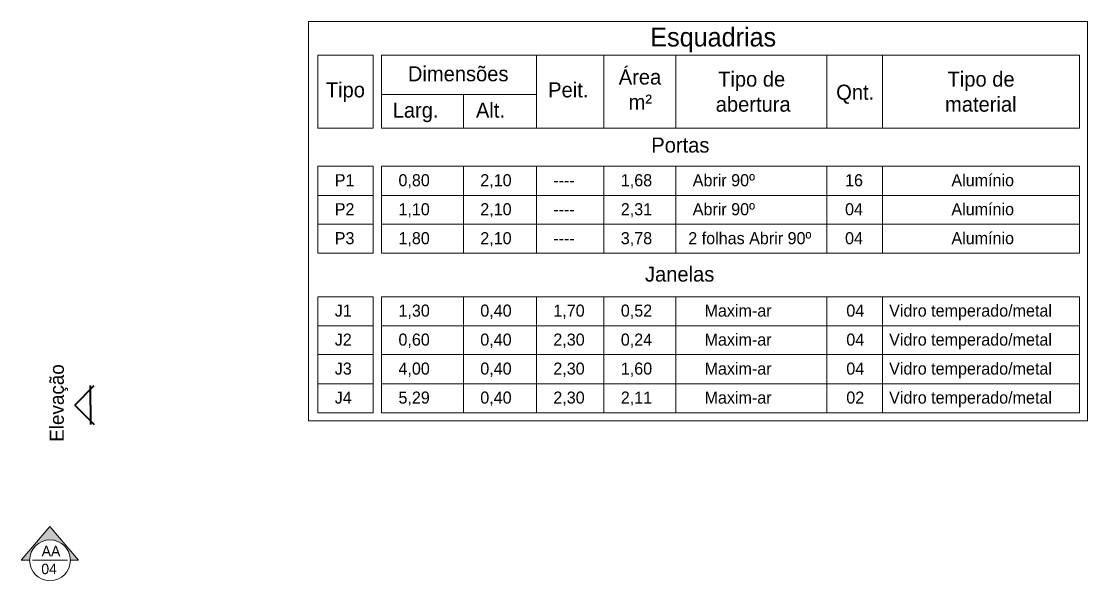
# Model space of a CAD drawing. Header units: millimetres. Extents: x 3006 to 6000, y 1661 to 3774.
# Drawn here: x 3775.93 to 3790.1, y 1870.24 to 1877.67 of the extents above; entities that cross this region are included whole.
import ezdxf

# ---------------------------------------------------------------- set-up
doc = ezdxf.new("R2010")
doc.units = ezdxf.units.MM
doc.header["$LTSCALE"] = 10
for name, color, linetype, lineweight in [('.10', 200, 'Continuous', 9), ('.20', 130, 'Continuous', 20), ('.40', 20, 'Continuous', 40)]:
    doc.layers.add(name, color=color, linetype=linetype, lineweight=lineweight)
doc.layers.add('Escrita', color=34, linetype='Continuous')
doc.styles.add('Texto Wilian', font='himalaya.ttf')

msp = doc.modelspace()

# ---------------------------------------------------------------- hatches: boundary and pattern name
at = {"layer": '.10', "lineweight": 9}
h = msp.add_hatch(color=200, dxfattribs=at)
h.dxf.hatch_style = 1
h.paths.add_polyline_path([(3776.043, 1870.513), (3775.926, 1870.513), (3776.307, 1870.96), (3776.688, 1870.513), (3776.571, 1870.513, 1)])

# ---------------------------------------------------------------- linework, layer by layer
at = {"layer": '.10', "color": 200, "lineweight": 9}
for p, q in [((3776.307, 1870.96), (3775.926, 1870.513)), ((3776.307, 1870.96), (3776.688, 1870.513)), ((3776.043, 1870.513), (3775.926, 1870.513)), ((3776.539, 1870.513), (3776.075, 1870.513)), ((3776.688, 1870.513), (3776.571, 1870.513))]:
    msp.add_line(p, q, dxfattribs=at)
msp.add_circle((3776.307, 1870.513), 0.271, dxfattribs=at)
at = {"layer": '.20', "color": 130, "lineweight": 20}
for p, q in [((3779.869, 1876.252), (3779.869, 1877.223)), ((3779.869, 1877.223), (3780.602, 1877.223)), ((3780.602, 1877.223), (3780.602, 1876.252)), ((3780.716, 1876.252), (3780.716, 1877.223)), ((3780.716, 1877.223), (3789.994, 1877.223)), ((3789.994, 1877.223), (3789.994, 1876.252)), ((3780.602, 1875.746), (3779.869, 1875.746)), ((3789.994, 1875.746), (3780.716, 1875.746)), ((3780.602, 1874.014), (3779.869, 1874.014)), ((3789.994, 1874.014), (3780.716, 1874.014))]:
    msp.add_line(p, q, dxfattribs=at)
for points in [[(3790.102, 1872.363), (3790.102, 1877.671), (3779.743, 1877.671), (3779.743, 1872.363)], [(3782.775, 1876.252), (3782.775, 1877.223)], [(3783.672, 1876.252), (3783.672, 1877.223)], [(3783.672, 1876.252), (3783.672, 1877.223)], [(3784.628, 1876.252), (3784.628, 1877.223)], [(3786.635, 1876.252), (3786.635, 1877.223)], [(3787.373, 1876.252), (3787.373, 1877.223)], [(3780.716, 1876.698), (3782.775, 1876.698)], [(3781.804, 1876.698), (3781.804, 1876.252)], [(3779.869, 1876.252), (3780.602, 1876.252)], [(3780.716, 1876.252), (3789.994, 1876.252)], [(3779.869, 1875.746), (3779.869, 1875.36), (3780.602, 1875.36), (3780.602, 1875.746)], [(3781.804, 1875.36), (3780.716, 1875.36), (3780.716, 1875.746)], [(3780.716, 1875.746), (3789.994, 1875.746)], [(3780.716, 1875.36), (3789.994, 1875.36), (3789.994, 1875.746)], [(3781.804, 1875.36), (3781.804, 1875.746)], [(3782.775, 1875.36), (3782.775, 1875.746)], [(3783.672, 1875.36), (3783.672, 1875.746)], [(3783.672, 1875.36), (3783.672, 1875.746)], [(3784.628, 1875.36), (3784.628, 1875.746)], [(3786.635, 1875.36), (3786.635, 1875.746)], [(3787.373, 1875.36), (3787.373, 1875.746)], [(3779.869, 1875.36), (3779.869, 1874.975), (3780.602, 1874.975), (3780.602, 1875.36)], [(3781.804, 1874.975), (3780.716, 1874.975), (3780.716, 1875.36)], [(3780.716, 1874.975), (3789.994, 1874.975), (3789.994, 1875.36)], [(3781.804, 1874.975), (3781.804, 1875.36)], [(3782.775, 1874.975), (3782.775, 1875.36)], [(3783.672, 1874.975), (3783.672, 1875.36)], [(3783.672, 1874.975), (3783.672, 1875.36)], [(3784.628, 1874.975), (3784.628, 1875.36)], [(3786.635, 1874.975), (3786.635, 1875.36)], [(3787.373, 1874.975), (3787.373, 1875.36)], [(3779.869, 1874.975), (3779.869, 1874.59), (3780.602, 1874.59), (3780.602, 1874.975)], [(3781.804, 1874.59), (3780.716, 1874.59), (3780.716, 1874.975)], [(3780.716, 1874.59), (3789.994, 1874.59), (3789.994, 1874.975)], [(3781.804, 1874.59), (3781.804, 1874.975)], [(3782.775, 1874.59), (3782.775, 1874.975)], [(3783.672, 1874.59), (3783.672, 1874.975)], [(3783.672, 1874.59), (3783.672, 1874.975)], [(3784.628, 1874.59), (3784.628, 1874.975)], [(3786.635, 1874.59), (3786.635, 1874.975)], [(3787.373, 1874.59), (3787.373, 1874.975)], [(3779.869, 1874.014), (3779.869, 1873.629), (3780.602, 1873.629), (3780.602, 1874.014)], [(3781.804, 1873.629), (3780.716, 1873.629), (3780.716, 1874.014)], [(3780.716, 1874.014), (3789.994, 1874.014)], [(3780.716, 1873.629), (3789.994, 1873.629), (3789.994, 1874.014)], [(3781.804, 1873.629), (3781.804, 1874.014)], [(3782.775, 1873.629), (3782.775, 1874.014)], [(3783.672, 1873.629), (3783.672, 1874.014)], [(3783.672, 1873.629), (3783.672, 1874.014)], [(3784.628, 1873.629), (3784.628, 1874.014)], [(3786.635, 1873.629), (3786.635, 1874.014)], [(3787.373, 1873.629), (3787.373, 1874.014)], [(3779.869, 1873.629), (3779.869, 1873.244), (3780.602, 1873.244), (3780.602, 1873.629)], [(3781.804, 1873.244), (3780.716, 1873.244), (3780.716, 1873.629)], [(3780.716, 1873.244), (3789.994, 1873.244), (3789.994, 1873.629)], [(3781.804, 1873.244), (3781.804, 1873.629)], [(3782.775, 1873.244), (3782.775, 1873.629)], [(3783.672, 1873.244), (3783.672, 1873.629)], [(3783.672, 1873.244), (3783.672, 1873.629)], [(3784.628, 1873.244), (3784.628, 1873.629)], [(3786.635, 1873.244), (3786.635, 1873.629)], [(3787.373, 1873.244), (3787.373, 1873.629)], [(3779.869, 1873.244), (3779.869, 1872.858), (3780.602, 1872.858), (3780.602, 1873.244)], [(3781.804, 1872.858), (3780.716, 1872.858), (3780.716, 1873.244)], [(3780.716, 1872.858), (3789.994, 1872.858), (3789.994, 1873.244)], [(3781.804, 1872.858), (3781.804, 1873.244)], [(3782.775, 1872.858), (3782.775, 1873.244)], [(3783.672, 1872.858), (3783.672, 1873.244)], [(3783.672, 1872.858), (3783.672, 1873.244)], [(3784.628, 1872.858), (3784.628, 1873.244)], [(3786.635, 1872.858), (3786.635, 1873.244)], [(3787.373, 1872.858), (3787.373, 1873.244)], [(3779.869, 1872.858), (3779.869, 1872.473), (3780.602, 1872.473), (3780.602, 1872.858)], [(3781.804, 1872.473), (3780.716, 1872.473), (3780.716, 1872.858)], [(3780.716, 1872.473), (3789.994, 1872.473), (3789.994, 1872.858)], [(3781.804, 1872.473), (3781.804, 1872.858)], [(3782.775, 1872.473), (3782.775, 1872.858)], [(3783.672, 1872.473), (3783.672, 1872.858)], [(3783.672, 1872.473), (3783.672, 1872.858)], [(3784.628, 1872.473), (3784.628, 1872.858)], [(3786.635, 1872.473), (3786.635, 1872.858)], [(3787.373, 1872.473), (3787.373, 1872.858)], [(3779.743, 1872.363), (3790.102, 1872.363)]]:
    msp.add_lwpolyline(points, dxfattribs=at)
at = {"layer": '.40', "ltscale": 10}
for p, q in [((3776.637, 1872.575), (3776.896, 1872.834)), ((3776.845, 1872.575), (3776.845, 1872.834)), ((3776.637, 1872.575), (3776.896, 1872.316)), ((3776.845, 1872.575), (3776.845, 1872.316))]:
    msp.add_line(p, q, dxfattribs=at)

# ---------------------------------------------------------------- texts
at = {"layer": 'Escrita', "style": 'Texto Wilian'}
for s, insert, char_height, width, attachment_point in [('{\\C34;Esquadrias }', (3784.288, 1877.587), 0.25, 3.72169, 1), ('{\\C34;Dimensões }', (3781.065, 1877.075), 0.2, 3.72169, 1), ('\\pi1.57538;{\\C34;Área\\P\\pi1.70573;m²}', (3782.293, 1877.032), 0.2, 3.72169, 1), ('\\pi1.41434;{\\C34;Tipo de \\P\\pi1.3827;abertura }', (3783.775, 1877.004), 0.2, 3.72169, 1), ('\\pi1.41434;{\\C34;Tipo de \\P\\pi1.3813;material  }', (3786.825, 1877.004), 0.2, 3.72169, 1), ('{\\C34;Tipo}', (3779.974, 1876.861), 0.2, 3.72169, 1), ('{\\C34;Peit.}', (3782.93, 1876.861), 0.2, 3.72169, 1), ('\\pi1.618;{\\C34;Qnt.}', (3785.141, 1876.83), 0.2, 3.72169, 1), ('{\\C34;Larg.}', (3780.863, 1876.591), 0.2, 3.72169, 1), ('{\\C34;Alt.}', (3781.97, 1876.591), 0.2, 3.72169, 1), ('{\\C34;Portas}', (3784.301, 1876.128), 0.2, 2.91657, 1), ('{\\C34;P1}', (3780.093, 1875.641), 0.16, 2.33325, 1), ('{\\C34;0,80}', (3780.94, 1875.641), 0.16, 2.33325, 1), ('{\\C34;2,10}', (3782.028, 1875.641), 0.16, 2.33325, 1), ('{\\C34;----}', (3782.999, 1875.641), 0.16, 2.33325, 1), ('{\\C34;1,68}', (3783.896, 1875.641), 0.16, 2.33325, 1), ('{\\C34;Abrir 90º}', (3784.852, 1875.641), 0.16, 2.33325, 1), ('{\\C34;16}', (3786.877, 1875.641), 0.16, 2.33325, 1), ('{\\C34;Alumínio }', (3788.291, 1875.641), 0.16, 2.43325, 1), ('{\\C34;P2}', (3780.093, 1875.256), 0.16, 2.33325, 1), ('{\\C34;1,10}', (3780.94, 1875.256), 0.16, 2.33325, 1), ('{\\C34;2,10}', (3782.028, 1875.256), 0.16, 2.33325, 1), ('{\\C34;2,31}', (3783.896, 1875.256), 0.16, 2.33325, 1), ('{\\C34;Abrir 90º}', (3784.852, 1875.256), 0.16, 2.33325, 1), ('{\\C34;04}', (3786.877, 1875.256), 0.16, 2.33325, 1), ('{\\C34;Alumínio }', (3788.291, 1875.256), 0.16, 2.43325, 1), ('{\\C34;----}', (3782.999, 1875.256), 0.16, 2.33325, 1), ('{\\C34;P3}', (3780.093, 1874.871), 0.16, 2.33325, 1), ('{\\C34;1,80}', (3780.94, 1874.871), 0.16, 2.33325, 1), ('{\\C34;2,10}', (3782.028, 1874.871), 0.16, 2.33325, 1), ('{\\C34;3,78}', (3783.896, 1874.871), 0.16, 2.33325, 1), ('{\\C34;2 folhas Abrir 90º}', (3784.793, 1874.871), 0.16, 2.33325, 1), ('{\\C34;04}', (3786.877, 1874.871), 0.16, 2.33325, 1), ('{\\C34;Alumínio }', (3788.291, 1874.871), 0.16, 2.43325, 1), ('{\\C34;----}', (3782.999, 1874.871), 0.16, 2.33325, 1), ('{\\C34;Janelas}', (3784.217, 1874.414), 0.2, 2.91657, 1), ('{\\C34;J1}', (3780.093, 1873.909), 0.16, 2.33325, 1), ('{\\C34;1,30}', (3780.94, 1873.909), 0.16, 2.33325, 1), ('{\\C34;0,40}', (3782.028, 1873.909), 0.16, 2.33325, 1), ('{\\C34;1,70}', (3782.999, 1873.909), 0.16, 2.33325, 1), ('{\\C34;0,52}', (3783.896, 1873.909), 0.16, 2.33325, 1), ('{\\C34;Maxim-ar}', (3785.009, 1873.909), 0.16, 2.33325, 1), ('{\\C34;04}', (3786.894, 1873.909), 0.16, 2.33325, 1), ('{\\C34;Vidro temperado/metal}', (3787.463, 1873.909), 0.16, 3.28387, 1), ('{\\C34;Maxim-ar}', (3785.009, 1873.524), 0.16, 2.33325, 1), ('{\\C34;Vidro temperado/metal}', (3787.463, 1873.524), 0.16, 3.28387, 1), ('{\\C34;J2}', (3780.093, 1873.524), 0.16, 2.33325, 1), ('{\\C34;0,60}', (3780.94, 1873.524), 0.16, 2.33325, 1), ('{\\C34;0,40}', (3782.028, 1873.524), 0.16, 2.33325, 1), ('{\\C34;2,30}', (3782.999, 1873.524), 0.16, 2.33325, 1), ('{\\C34;0,24}', (3783.896, 1873.524), 0.16, 2.33325, 1), ('{\\C34;04}', (3786.894, 1873.524), 0.16, 2.33325, 1), ('{\\C34;J3}', (3780.093, 1873.139), 0.16, 2.33325, 1), ('{\\C34;4,00}', (3780.94, 1873.139), 0.16, 2.33325, 1), ('{\\C34;0,40}', (3782.028, 1873.139), 0.16, 2.33325, 1), ('{\\C34;2,30}', (3782.999, 1873.139), 0.16, 2.33325, 1), ('{\\C34;1,60}', (3783.896, 1873.139), 0.16, 2.33325, 1), ('{\\C34;Maxim-ar}', (3785.009, 1873.139), 0.16, 2.33325, 1), ('{\\C34;04}', (3786.894, 1873.139), 0.16, 2.33325, 1), ('{\\C34;Vidro temperado/metal}', (3787.463, 1873.139), 0.16, 3.28387, 1), ('{\\C34;J4}', (3780.093, 1872.754), 0.16, 2.33325, 1), ('{\\C34;5,29}', (3780.94, 1872.754), 0.16, 2.33325, 1), ('{\\C34;0,40}', (3782.028, 1872.754), 0.16, 2.33325, 1), ('{\\C34;2,30}', (3782.999, 1872.754), 0.16, 2.33325, 1), ('{\\C34;2,11}', (3783.896, 1872.754), 0.16, 2.33325, 1), ('{\\C34;Maxim-ar}', (3785.009, 1872.754), 0.16, 2.33325, 1), ('{\\C34;02}', (3786.894, 1872.754), 0.16, 2.33325, 1), ('{\\C34;Vidro temperado/metal}', (3787.463, 1872.754), 0.16, 3.28387, 1), ('{\\C34;AA}', (3776.445, 1870.705), 0.1393, 3.38495, 3), ('{\\C34;04}', (3776.399, 1870.468), 0.1393, 3.38495, 3)]:
    msp.add_mtext(s, dxfattribs=dict(at, insert=insert, char_height=char_height, width=width, attachment_point=attachment_point))
at = {"layer": 'Escrita', "insert": (3776.304, 1872.087), "char_height": 0.1872, "width": 4.54985, "attachment_point": 1, "rotation": 90, "style": 'Texto Wilian'}
msp.add_mtext('{\\C34;Elevação}', dxfattribs=at)

doc.saveas('drawing.dxf')
